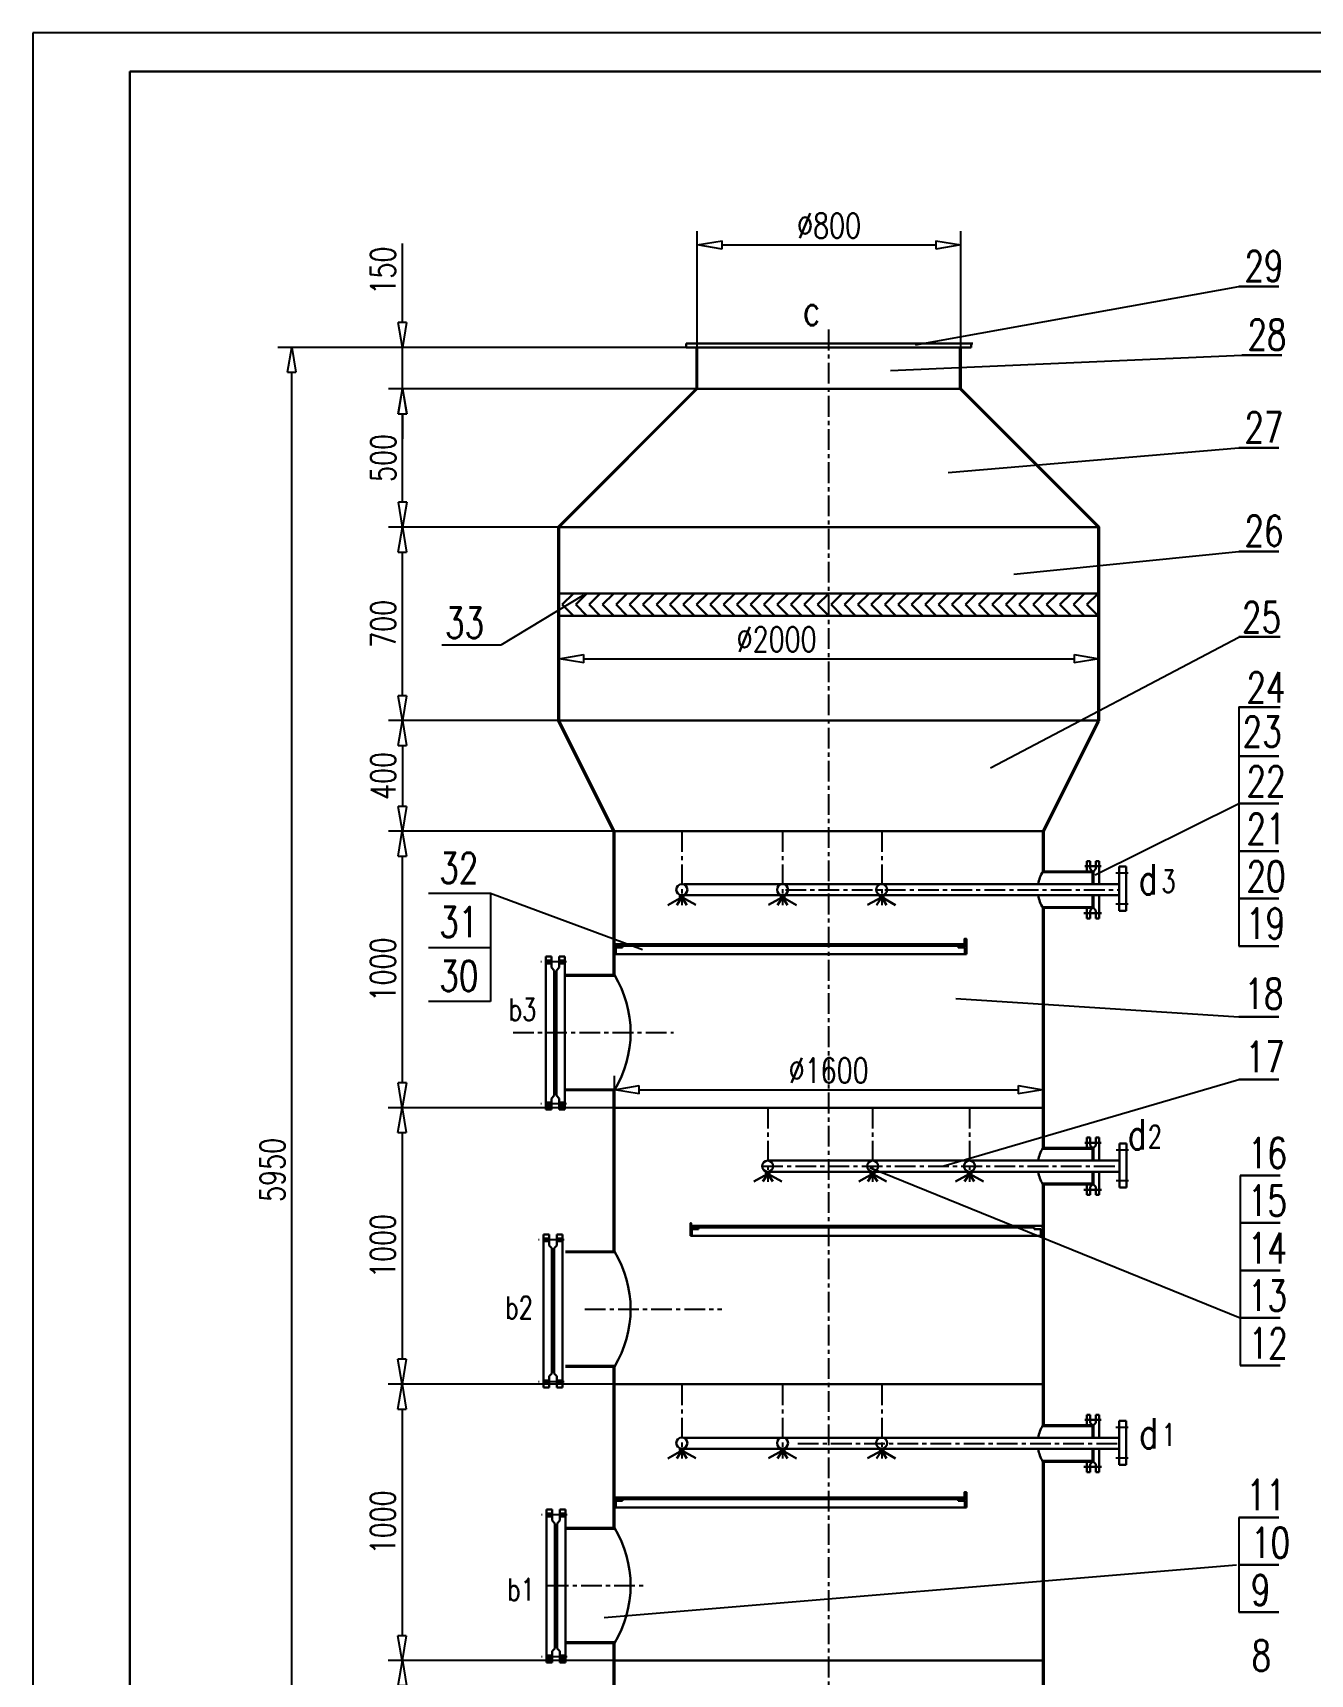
# Model space of a CAD drawing. Header units: inches. Extents: x -49906 to 274435, y 31852 to 49661.
# Drawn here: x 14869 to 19489, y 42164 to 48101 of the extents above; entities that cross this region are included whole.
import ezdxf

# ---------------------------------------------------------------- set-up
doc = ezdxf.new("R2010")
doc.units = ezdxf.units.IN
doc.header["$LTSCALE"] = 60
doc.header["$MEASUREMENT"] = 0
doc.linetypes.add('CENTER', pattern=[2, 1.25, -0.25, 0.25, -0.25])
for name, color, linetype in [('cen', 1, 'CENTER'), ('文字', 3, 'Continuous'), ('细实线', 7, 'Continuous')]:
    doc.layers.add(name, color=color, linetype=linetype)
doc.layers.add('粗实线', color=7, linetype='Continuous', lineweight=30)
doc.styles.get("Standard").update_dxf_attribs({"font": 'txt.shx', "width": 0.75, "bigfont": 'hztxt.shx'})
doc.styles.add('中文', font='txt.shx', dxfattribs={"width": 0.75, "bigfont": 'gbcbig.shx'})
doc.dimstyles.new('ST1-1', dxfattribs={"dimtxt": 90, "dimasz": 90, "dimexe": 50, "dimexo": 0, "dimgap": 25, "dimtad": 1, "dimtxsty": 'Standard', "dimblk": 'CLOSEDBLANK', "dimcen": 3, "dimadec": 0, "dimazin": 0, "dimtfac": 1, "dimtmove": 0, "dimatfit": 3, "dimfxl": 1, "dimarcsym": 1})

# ---------------------------------------------------------------- blocks, each defined once
blk = doc.blocks.new('_CLOSEDBLANK')
at = {"color": 0, "linetype": 'ByBlock'}
for p, q in [((-1, 0.167), (0, 0)), ((-1, 0.167), (-1, -0.167)), ((0, 0), (-1, -0.167))]:
    blk.add_line(p, q, dxfattribs=at)
blk = doc.blocks.new('*D249')
at = {"layer": 'Defpoints', "color": 0}
for p in [(16205.8, 46963.3), (17272.4, 46963.3), (17272.4, 46813.3)]:
    blk.add_point(p, dxfattribs=at)
at = {"layer": '细实线', "color": 0, "lineweight": -2}
for p, q in [((16205.8, 47053.3), (16205.8, 47339.6)), ((17272.4, 46963.3), (16155.8, 46963.3)), ((16205.8, 46813.3), (16205.8, 46963.3)), ((17272.4, 46813.3), (16155.8, 46813.3)), ((16205.8, 46723.3), (16205.8, 46633.3))]:
    blk.add_line(p, q, dxfattribs=at)
at = {"layer": '细实线', "color": 0, "lineweight": -2, "xscale": 90, "yscale": 90, "zscale": 90}
for p, rotation in [((16205.8, 46963.3), 270), ((16205.8, 46813.3), 90)]:
    blk.add_blockref('_CLOSEDBLANK', p, dxfattribs=dict(at, rotation=rotation))
at = {"layer": '细实线', "color": 0, "insert": (16135.8, 47241.4), "char_height": 90, "attachment_point": 5, "rotation": 90, "style": '中文'}
blk.add_mtext('150', dxfattribs=at)
blk = doc.blocks.new('*D250')
at = {"layer": 'Defpoints', "color": 0}
for p in [(16206, 46313.3), (16772.4, 46313.3), (16772.4, 45613.3)]:
    blk.add_point(p, dxfattribs=at)
at = {"layer": '细实线', "color": 0, "lineweight": -2}
for p, q in [((16772.4, 46313.3), (16156, 46313.3)), ((16206, 45703.3), (16206, 46223.3)), ((16772.4, 45613.3), (16156, 45613.3))]:
    blk.add_line(p, q, dxfattribs=at)
at = {"layer": '细实线', "color": 0, "lineweight": -2, "xscale": 90, "yscale": 90, "zscale": 90}
for p, rotation in [((16206, 46313.3), 90), ((16206, 45613.3), 270)]:
    blk.add_blockref('_CLOSEDBLANK', p, dxfattribs=dict(at, rotation=rotation))
at = {"layer": '细实线', "color": 0, "insert": (16136, 45963.3), "char_height": 90, "attachment_point": 5, "rotation": 90, "style": '中文'}
blk.add_mtext('700', dxfattribs=at)
blk = doc.blocks.new('*D251')
at = {"layer": 'Defpoints', "color": 0}
for p in [(16972.4, 45213.3), (16205.3, 44213.3), (16972.4, 44213.3)]:
    blk.add_point(p, dxfattribs=at)
at = {"layer": '细实线', "color": 0, "lineweight": -2}
for p, q in [((16972.4, 45213.3), (16155.3, 45213.3)), ((16205.3, 45123.3), (16205.3, 44303.3)), ((16972.4, 44213.3), (16155.3, 44213.3))]:
    blk.add_line(p, q, dxfattribs=at)
at = {"layer": '细实线', "color": 0, "lineweight": -2, "xscale": 90, "yscale": 90, "zscale": 90}
for p, rotation in [((16205.3, 45213.3), 90), ((16205.3, 44213.3), 270)]:
    blk.add_blockref('_CLOSEDBLANK', p, dxfattribs=dict(at, rotation=rotation))
at = {"layer": '细实线', "color": 0, "insert": (16135.3, 44713.3), "char_height": 90, "attachment_point": 5, "rotation": 90, "style": '中文'}
blk.add_mtext('1000', dxfattribs=at)
blk = doc.blocks.new('*D243')
at = {"layer": 'Defpoints', "color": 0}
for p in [(16772.4, 45613.3), (16206, 45213.3), (16772.4, 45213.3)]:
    blk.add_point(p, dxfattribs=at)
at = {"layer": '细实线', "color": 0, "lineweight": -2}
for p, q in [((16772.4, 45613.3), (16156, 45613.3)), ((16206, 45523.3), (16206, 45303.3)), ((16772.4, 45213.3), (16156, 45213.3))]:
    blk.add_line(p, q, dxfattribs=at)
at = {"layer": '细实线', "color": 0, "lineweight": -2, "xscale": 90, "yscale": 90, "zscale": 90}
for p, rotation in [((16206, 45613.3), 90), ((16206, 45213.3), 270)]:
    blk.add_blockref('_CLOSEDBLANK', p, dxfattribs=dict(at, rotation=rotation))
at = {"layer": '细实线', "color": 0, "insert": (16136, 45413.3), "char_height": 90, "attachment_point": 5, "rotation": 90, "style": '中文'}
blk.add_mtext('400', dxfattribs=at)
blk = doc.blocks.new('*D244')
at = {"layer": 'Defpoints', "color": 0}
for p in [(16206.5, 46813.3), (17272.4, 46813.3), (16772.4, 46313.3)]:
    blk.add_point(p, dxfattribs=at)
at = {"layer": '细实线', "color": 0, "lineweight": -2}
for p, q in [((17272.4, 46813.3), (16156.5, 46813.3)), ((16206.5, 46403.3), (16206.5, 46723.3)), ((16772.4, 46313.3), (16156.5, 46313.3))]:
    blk.add_line(p, q, dxfattribs=at)
at = {"layer": '细实线', "color": 0, "lineweight": -2, "xscale": 90, "yscale": 90, "zscale": 90}
for p, rotation in [((16206.5, 46813.3), 90), ((16206.5, 46313.3), 270)]:
    blk.add_blockref('_CLOSEDBLANK', p, dxfattribs=dict(at, rotation=rotation))
at = {"layer": '细实线', "color": 0, "insert": (16136.5, 46563.3), "char_height": 90, "attachment_point": 5, "rotation": 90, "style": '中文'}
blk.add_mtext('500', dxfattribs=at)
blk = doc.blocks.new('*D252')
at = {"layer": 'Defpoints', "color": 0}
for p in [(16972.4, 44213.3), (16204.8, 43213.3), (16972.4, 43213.3)]:
    blk.add_point(p, dxfattribs=at)
at = {"layer": '细实线', "color": 0, "lineweight": -2}
for p, q in [((16972.4, 44213.3), (16154.8, 44213.3)), ((16204.8, 44123.3), (16204.8, 43303.3)), ((16972.4, 43213.3), (16154.8, 43213.3))]:
    blk.add_line(p, q, dxfattribs=at)
at = {"layer": '细实线', "color": 0, "lineweight": -2, "xscale": 90, "yscale": 90, "zscale": 90}
for p, rotation in [((16204.8, 44213.3), 90), ((16204.8, 43213.3), 270)]:
    blk.add_blockref('_CLOSEDBLANK', p, dxfattribs=dict(at, rotation=rotation))
at = {"layer": '细实线', "color": 0, "insert": (16134.8, 43713.3), "char_height": 90, "attachment_point": 5, "rotation": 90, "style": '中文'}
blk.add_mtext('1000', dxfattribs=at)
blk = doc.blocks.new('*D245')
at = {"layer": 'Defpoints', "color": 0}
for p in [(16972.4, 43213.3), (16204.8, 42213.3), (16204.8, 42213.3)]:
    blk.add_point(p, dxfattribs=at)
at = {"layer": '细实线', "color": 0, "lineweight": -2}
for p, q in [((16972.4, 43213.3), (16154.8, 43213.3)), ((16204.8, 43123.3), (16204.8, 42303.3)), ((16204.8, 42213.3), (16154.8, 42213.3))]:
    blk.add_line(p, q, dxfattribs=at)
at = {"layer": '细实线', "color": 0, "lineweight": -2, "xscale": 90, "yscale": 90, "zscale": 90}
for p, rotation in [((16204.8, 43213.3), 90), ((16204.8, 42213.3), 270)]:
    blk.add_blockref('_CLOSEDBLANK', p, dxfattribs=dict(at, rotation=rotation))
at = {"layer": '细实线', "color": 0, "insert": (16134.8, 42713.3), "char_height": 90, "attachment_point": 5, "rotation": 90, "style": '中文'}
blk.add_mtext('1000', dxfattribs=at)
blk = doc.blocks.new('*D246')
at = {"layer": 'Defpoints', "color": 0}
for p in [(16972.4, 42213.3), (16198.2, 41013.3), (16205.7, 41013.3)]:
    blk.add_point(p, dxfattribs=at)
at = {"layer": '细实线', "color": 0, "lineweight": -2}
for p, q in [((16972.4, 42213.3), (16155.7, 42213.3)), ((16205.7, 42123.3), (16205.7, 41103.3)), ((16198.2, 41013.3), (16255.7, 41013.3))]:
    blk.add_line(p, q, dxfattribs=at)
at = {"layer": '细实线', "color": 0, "lineweight": -2, "xscale": 90, "yscale": 90, "zscale": 90}
for p, rotation in [((16205.7, 42213.3), 90), ((16205.7, 41013.3), 270)]:
    blk.add_blockref('_CLOSEDBLANK', p, dxfattribs=dict(at, rotation=rotation))
at = {"layer": '细实线', "color": 0, "insert": (16135.7, 41613.3), "char_height": 90, "attachment_point": 5, "rotation": 90, "style": '中文'}
blk.add_mtext('1200', dxfattribs=at)
blk = doc.blocks.new('*D247')
at = {"layer": 'Defpoints', "color": 0}
for p in [(15805.8, 46963.3), (17147.4, 46963.3), (17147.4, 41013.3)]:
    blk.add_point(p, dxfattribs=at)
at = {"layer": '细实线', "color": 0, "lineweight": -2}
for p, q in [((17147.4, 46963.3), (15755.8, 46963.3)), ((15805.8, 41103.3), (15805.8, 46873.3)), ((17147.4, 41013.3), (15755.8, 41013.3))]:
    blk.add_line(p, q, dxfattribs=at)
at = {"layer": '细实线', "color": 0, "lineweight": -2, "xscale": 90, "yscale": 90, "zscale": 90}
for p, rotation in [((15805.8, 46963.3), 90), ((15805.8, 41013.3), 270)]:
    blk.add_blockref('_CLOSEDBLANK', p, dxfattribs=dict(at, rotation=rotation))
at = {"layer": '细实线', "color": 0, "insert": (15735.8, 43988.3), "char_height": 90, "attachment_point": 5, "rotation": 90, "style": '中文'}
blk.add_mtext('5950', dxfattribs=at)
blk = doc.blocks.new('*D253')
at = {"layer": 'Defpoints', "color": 0}
for p in [(18225.4, 47334), (17272.4, 46813.3), (18225.4, 46814.6)]:
    blk.add_point(p, dxfattribs=at)
at = {"layer": '细实线', "color": 0, "lineweight": -2}
for p, q in [((17272.4, 46813.3), (17272.4, 47384)), ((18225.4, 46814.6), (18225.4, 47384)), ((17362.4, 47334), (18135.4, 47334))]:
    blk.add_line(p, q, dxfattribs=at)
at = {"layer": '细实线', "color": 0, "lineweight": -2, "xscale": 90, "yscale": 90, "zscale": 90, "rotation": 180}
blk.add_blockref('_CLOSEDBLANK', (17272.4, 47334), dxfattribs=at)
at = {"layer": '细实线', "color": 0, "lineweight": -2, "xscale": 90, "yscale": 90, "zscale": 90}
blk.add_blockref('_CLOSEDBLANK', (18225.4, 47334), dxfattribs=at)
at = {"layer": '细实线', "color": 0, "insert": (17748.9, 47404), "char_height": 90, "attachment_point": 5, "style": '中文'}
blk.add_mtext('%%C800', dxfattribs=at)
blk = doc.blocks.new('*D254')
at = {"layer": 'Defpoints', "color": 0}
for p in [(16772.4, 46313.3), (18725.4, 46314.6), (18725.4, 45837.5)]:
    blk.add_point(p, dxfattribs=at)
at = {"layer": '细实线', "color": 0, "lineweight": -2}
for p, q in [((16772.4, 46313.3), (16772.4, 45787.5)), ((18725.4, 46314.6), (18725.4, 45787.5)), ((16862.4, 45837.5), (18635.4, 45837.5))]:
    blk.add_line(p, q, dxfattribs=at)
at = {"layer": '细实线', "color": 0, "lineweight": -2, "xscale": 90, "yscale": 90, "zscale": 90, "rotation": 180}
blk.add_blockref('_CLOSEDBLANK', (16772.4, 45837.5), dxfattribs=at)
at = {"layer": '细实线', "color": 0, "lineweight": -2, "xscale": 90, "yscale": 90, "zscale": 90}
blk.add_blockref('_CLOSEDBLANK', (18725.4, 45837.5), dxfattribs=at)
at = {"layer": '细实线', "color": 0, "insert": (17559.1, 45907.5), "char_height": 90, "attachment_point": 5, "style": '中文'}
blk.add_mtext('%%C2000', dxfattribs=at)
blk = doc.blocks.new('*D248')
at = {"layer": 'Defpoints', "color": 0}
for p in [(18522.4, 44532.8), (16972.4, 44278.2), (18522.4, 44278.2)]:
    blk.add_point(p, dxfattribs=at)
at = {"layer": '细实线', "color": 0, "lineweight": -2}
for p, q in [((18522.4, 44532.8), (18522.4, 44228.2)), ((16972.4, 44278.2), (16972.4, 44328.2)), ((17062.4, 44278.2), (18432.4, 44278.2))]:
    blk.add_line(p, q, dxfattribs=at)
at = {"layer": '细实线', "color": 0, "lineweight": -2, "xscale": 90, "yscale": 90, "zscale": 90, "rotation": 180}
blk.add_blockref('_CLOSEDBLANK', (16972.4, 44278.2), dxfattribs=at)
at = {"layer": '细实线', "color": 0, "lineweight": -2, "xscale": 90, "yscale": 90, "zscale": 90}
blk.add_blockref('_CLOSEDBLANK', (18522.4, 44278.2), dxfattribs=at)
at = {"layer": '细实线', "color": 0, "insert": (17747.4, 44348.2), "char_height": 90, "attachment_point": 5, "style": '中文'}
blk.add_mtext('%%C1600', dxfattribs=at)

msp = doc.modelspace()

# ---------------------------------------------------------------- linework, layer by layer
at = {"layer": 'cen'}
for p, q in [((17747.382, 47027.711), (17747.382, 40933.524)), ((17216.315, 45213.319), (17216.315, 44945.741)), ((17580.667, 45213.319), (17580.667, 44945.741)), ((17939.096, 45213.319), (17939.096, 44945.741)), ((18830.761, 45061.119), (18786.004, 45061.119)), ((17590.83, 45001.807), (18797.345, 45001.807)), ((18830.761, 44949.842), (18786.004, 44949.842)), ((16798.751, 44740.485), (16705.819, 44740.485)), ((16606.047, 44485.052), (17185.723, 44485.052)), ((16798.751, 44226.918), (16705.819, 44226.918)), ((17526.965, 44213.319), (17526.965, 43945.741)), ((17906.387, 44213.319), (17906.387, 43945.741)), ((18256.678, 44213.319), (18256.678, 43945.741)), ((18831.61, 44059.886), (18786.853, 44059.886)), ((17506.965, 44001.807), (18797.345, 44001.807)), ((18831.61, 43948.609), (18786.853, 43948.609)), ((16790.419, 43735.056), (16697.488, 43735.056)), ((16865.555, 43485.052), (17361.128, 43485.052)), ((16790.419, 43221.49), (16697.488, 43221.49)), ((17216.315, 43211.829), (17216.315, 42944.251)), ((17580.667, 43211.829), (17580.667, 42944.251)), ((17939.096, 43211.829), (17939.096, 42944.251)), ((18830.85, 43056.816), (18786.093, 43056.816)), ((17635.785, 42998.807), (18797.345, 42998.807)), ((18830.85, 42945.539), (18786.093, 42945.539)), ((16801.461, 42740.248), (16708.529, 42740.248)), ((16731.759, 42485.052), (17088.246, 42485.052)), ((16801.461, 42226.681), (16708.529, 42226.681))]:
    msp.add_line(p, q, dxfattribs=at)
at = {"layer": '文字'}
msp.add_lwpolyline([(14869.163, 48101.287), (14869.163, 36299.324), (23204.914, 36299.324), (23204.914, 48101.287)], close=True, dxfattribs=at)
at = {"layer": '粗实线'}
for p, q in [((19230.377, 47183.22), (19375.377, 47183.22)), ((18268.728, 46977.319), (17232.382, 46977.319)), ((17232.382, 46977.319), (17232.382, 46963.319)), ((18222.382, 46963.319), (17232.382, 46963.319)), ((17269.382, 46814.562), (17269.382, 46963.319)), ((17272.382, 46813.319), (17272.382, 46963.319)), ((18222.382, 46813.319), (18222.382, 46963.319)), ((18262.382, 46963.319), (18222.382, 46963.319)), ((18225.382, 46814.562), (18225.382, 46963.319)), ((18262.382, 46977.319), (18262.382, 46963.319)), ((19241.227, 46935.376), (19386.227, 46935.376)), ((17269.382, 46814.562), (16769.382, 46314.562)), ((17272.382, 46813.319), (16772.382, 46313.319)), ((17272.382, 46813.319), (18222.382, 46813.319)), ((18222.382, 46813.319), (18722.382, 46313.319)), ((18225.382, 46814.562), (18725.382, 46314.562)), ((19230.377, 46599.68), (19375.377, 46599.68)), ((16769.382, 46314.562), (16769.382, 45612.611)), ((16772.382, 46313.319), (18725.382, 46313.319)), ((16772.382, 46313.319), (16772.382, 45613.319)), ((18722.382, 46313.319), (18722.382, 45613.319)), ((18725.382, 46314.562), (18725.382, 45612.611)), ((19230.377, 46225.592), (19375.377, 46225.592)), ((16769.382, 46073.511), (18722.382, 46073.511)), ((16784.029, 46033.189), (16824.351, 46073.511)), ((16784.029, 46033.189), (16824.351, 46073.511)), ((16832.623, 46033.189), (16872.945, 46073.511)), ((16832.623, 46033.189), (16872.945, 46073.511)), ((16881.217, 46033.189), (16921.538, 46073.511)), ((16929.81, 46033.189), (16970.132, 46073.511)), ((16978.404, 46033.189), (17018.726, 46073.511)), ((16978.404, 46033.189), (17018.726, 46073.511)), ((17026.997, 46033.189), (17067.319, 46073.511)), ((17075.591, 46033.189), (17115.913, 46073.511)), ((17124.184, 46033.189), (17164.506, 46073.511)), ((17172.778, 46033.189), (17213.1, 46073.511)), ((17221.372, 46033.189), (17261.693, 46073.511)), ((17269.965, 46033.189), (17310.287, 46073.511)), ((17318.559, 46033.189), (17358.88, 46073.511)), ((17367.152, 46033.189), (17407.474, 46073.511)), ((17415.746, 46033.189), (17456.068, 46073.511)), ((17464.339, 46033.189), (17504.661, 46073.511)), ((17512.933, 46033.189), (17553.255, 46073.511)), ((17561.526, 46033.189), (17601.848, 46073.511)), ((17610.12, 46033.189), (17650.442, 46073.511)), ((17658.714, 46033.189), (17699.035, 46073.511)), ((17707.307, 46033.189), (17747.629, 46073.511)), ((17755.901, 46033.189), (17796.223, 46073.511)), ((17804.494, 46033.189), (17844.816, 46073.511)), ((17853.088, 46033.189), (17893.41, 46073.511)), ((17901.681, 46033.189), (17942.003, 46073.511)), ((17950.275, 46033.189), (17990.597, 46073.511)), ((17998.869, 46033.189), (18039.19, 46073.511)), ((18047.462, 46033.189), (18087.784, 46073.511)), ((18096.056, 46033.189), (18136.377, 46073.511)), ((18144.649, 46033.189), (18184.971, 46073.511)), ((18193.243, 46033.189), (18233.565, 46073.511)), ((18241.836, 46033.189), (18282.158, 46073.511)), ((18290.43, 46033.189), (18330.752, 46073.511)), ((18339.023, 46033.189), (18379.345, 46073.511)), ((18387.617, 46033.189), (18427.939, 46073.511)), ((18436.211, 46033.189), (18476.532, 46073.511)), ((18486.821, 46033.189), (18527.143, 46073.511)), ((18535.415, 46033.189), (18575.737, 46073.511)), ((18584.009, 46033.189), (18624.33, 46073.511)), ((18632.602, 46033.189), (18672.924, 46073.511)), ((18681.196, 46033.189), (18721.517, 46073.511)), ((16784.029, 46033.189), (16824.351, 45992.868)), ((16784.029, 46033.189), (16824.351, 45992.868)), ((16832.623, 46033.189), (16872.945, 45992.868)), ((16832.623, 46033.189), (16872.945, 45992.868)), ((16881.217, 46033.189), (16921.538, 45992.868)), ((16929.81, 46033.189), (16970.132, 45992.868)), ((16978.404, 46033.189), (17018.726, 45992.868)), ((16978.404, 46033.189), (17018.726, 45992.868)), ((17026.997, 46033.189), (17067.319, 45992.868)), ((17075.591, 46033.189), (17115.913, 45992.868)), ((17124.184, 46033.189), (17164.506, 45992.868)), ((17172.778, 46033.189), (17213.1, 45992.868)), ((17221.372, 46033.189), (17261.693, 45992.868)), ((17269.965, 46033.189), (17310.287, 45992.868)), ((17318.559, 46033.189), (17358.88, 45992.868)), ((17367.152, 46033.189), (17407.474, 45992.868)), ((17415.746, 46033.189), (17456.068, 45992.868)), ((17464.339, 46033.189), (17504.661, 45992.868)), ((17512.933, 46033.189), (17553.255, 45992.868)), ((17561.526, 46033.189), (17601.848, 45992.868)), ((17610.12, 46033.189), (17650.442, 45992.868)), ((17658.714, 46033.189), (17699.035, 45992.868)), ((17707.307, 46033.189), (17747.629, 45992.868)), ((17755.901, 46033.189), (17796.223, 45992.868)), ((17804.494, 46033.189), (17844.816, 45992.868)), ((17853.088, 46033.189), (17893.41, 45992.868)), ((17901.681, 46033.189), (17942.003, 45992.868)), ((17950.275, 46033.189), (17990.597, 45992.868)), ((17998.869, 46033.189), (18039.19, 45992.868)), ((18047.462, 46033.189), (18087.784, 45992.868)), ((18096.056, 46033.189), (18136.377, 45992.868)), ((18144.649, 46033.189), (18184.971, 45992.868)), ((18193.243, 46033.189), (18233.565, 45992.868)), ((18241.836, 46033.189), (18282.158, 45992.868)), ((18290.43, 46033.189), (18330.752, 45992.868)), ((18339.023, 46033.189), (18379.345, 45992.868)), ((18387.617, 46033.189), (18427.939, 45992.868)), ((18436.211, 46033.189), (18476.532, 45992.868)), ((18486.821, 46033.189), (18527.143, 45992.868)), ((18535.415, 46033.189), (18575.737, 45992.868)), ((18584.009, 46033.189), (18624.33, 45992.868)), ((18632.602, 46033.189), (18672.924, 45992.868)), ((18681.196, 46033.189), (18721.517, 45992.868)), ((16772.382, 45992.868), (18722.382, 45992.868)), ((19230.377, 45916.361), (19380.912, 45916.361)), ((19230.377, 45662.473), (19380.912, 45662.473)), ((16769.698, 45611.977), (16769.382, 45612.611)), ((16769.698, 45611.977), (16969.382, 45212.611)), ((16772.382, 45613.319), (18722.382, 45613.319)), ((16772.382, 45613.319), (16972.382, 45213.319)), ((18722.382, 45613.319), (18522.382, 45213.319)), ((18725.065, 45611.977), (18525.382, 45212.611)), ((19230.377, 45485.22), (19375.377, 45485.22)), ((19230.377, 45313.301), (19375.377, 45313.301)), ((16969.382, 45212.611), (16969.382, 44689.85)), ((16972.382, 45213.319), (18222.382, 45213.319)), ((16972.382, 45213.319), (16972.382, 45213.319)), ((16972.382, 45213.319), (16972.382, 45213.319)), ((16972.382, 45213.319), (16972.382, 44694.722)), ((18162.042, 45213.319), (18522.382, 45213.319)), ((18522.382, 45213.319), (18522.382, 45067.784)), ((18525.382, 45212.611), (18525.382, 45067.784)), ((19230.377, 45141.383), (19375.377, 45141.383)), ((18520.572, 45064.784), (18701.42, 45064.784)), ((18522.382, 45067.784), (18701.42, 45067.784)), ((18673.695, 45086.779), (18733.14, 45086.779)), ((18681.43, 45105.457), (18681.43, 45067.784)), ((18693.044, 45105.457), (18681.43, 45105.457)), ((18693.044, 45076.85), (18693.044, 45105.457)), ((18701.42, 45067.784), (18693.044, 45076.85)), ((18701.42, 45021.807), (18701.42, 45067.784)), ((18705.392, 45067.784), (18713.767, 45076.85)), ((18705.392, 45021.807), (18705.392, 45067.784)), ((18713.767, 45105.457), (18725.382, 45105.457)), ((18713.767, 45076.85), (18713.767, 45105.457)), ((18725.382, 45105.457), (18725.382, 45021.807)), ((18798.436, 45085.481), (18798.436, 45030.481)), ((18823.301, 45085.481), (18798.436, 45085.481)), ((18823.301, 45030.481), (18823.301, 45085.481)), ((18823.301, 45030.481), (18823.301, 45085.481)), ((17223.042, 45021.807), (18505.136, 45021.807)), ((18341.616, 45021.807), (18797.345, 45021.807)), ((18798.436, 45030.481), (18798.436, 44925.481)), ((18823.301, 45030.481), (18823.301, 45059.997)), ((18823.301, 45030.481), (18823.301, 45059.997)), ((18823.301, 44925.481), (18823.301, 45030.481)), ((17216.315, 44974.373), (17166.136, 44945.801)), ((17216.315, 44974.373), (17198.812, 44945.801)), ((17216.315, 44974.373), (17234.41, 44946.172)), ((17216.315, 44974.373), (17267.079, 44946.854)), ((17223.042, 44981.807), (18505.136, 44981.807)), ((17580.667, 44974.373), (17529.903, 44946.854)), ((17580.667, 44974.373), (17562.572, 44946.172)), ((17580.667, 44974.373), (17598.17, 44945.801)), ((17580.667, 44974.373), (17630.846, 44945.801)), ((17939.096, 44974.373), (17888.332, 44946.854)), ((17939.096, 44974.373), (17921.001, 44946.172)), ((17939.096, 44974.373), (17956.599, 44945.801)), ((17939.096, 44974.373), (17989.275, 44945.801)), ((18341.616, 44981.807), (18797.345, 44981.807)), ((18701.42, 44981.807), (18701.42, 44935.83)), ((18705.392, 44981.807), (18705.392, 44935.83)), ((18725.382, 44898.156), (18725.382, 44981.807)), ((19230.377, 44969.465), (19375.377, 44969.465)), ((18520.572, 44938.83), (18701.42, 44938.83)), ((18522.382, 44935.83), (18522.382, 44067.784)), ((18522.382, 44935.83), (18701.42, 44935.83)), ((18525.382, 44935.83), (18525.382, 44067.784)), ((18670.244, 44916.834), (18733.966, 44916.834)), ((18681.43, 44898.156), (18681.43, 44935.83)), ((18693.044, 44898.156), (18681.43, 44898.156)), ((18701.42, 44935.83), (18693.044, 44926.764)), ((18693.044, 44926.764), (18693.044, 44898.156)), ((18705.392, 44935.83), (18713.767, 44926.764)), ((18713.767, 44926.764), (18713.767, 44898.156)), ((18713.767, 44898.156), (18725.382, 44898.156)), ((18823.301, 44925.481), (18798.436, 44925.481)), ((16972.382, 44804.354), (18238.647, 44804.354)), ((16972.382, 44804.354), (16972.382, 44769.039)), ((16972.382, 44798.468), (18245.448, 44798.468)), ((16972.382, 44769.039), (16978.267, 44769.039)), ((16978.267, 44792.583), (16978.267, 44769.039)), ((16978.267, 44792.583), (17001.811, 44792.583)), ((16978.267, 44769.039), (18239.562, 44769.039)), ((17001.811, 44798.468), (17001.811, 44792.583)), ((18216.019, 44798.468), (18216.019, 44792.583)), ((18239.562, 44792.583), (18216.019, 44792.583)), ((18239.562, 44792.583), (18239.562, 44769.039)), ((18245.448, 44769.039), (18239.562, 44769.039)), ((18245.448, 44804.354), (18245.448, 44769.039)), ((19230.377, 44797.546), (19375.377, 44797.546)), ((16724.531, 44760.129), (16724.531, 44503.952)), ((16744.672, 44760.129), (16724.531, 44760.129)), ((16744.672, 44745.547), (16724.531, 44745.547)), ((16744.672, 44735.422), (16724.531, 44735.422)), ((16744.672, 44720.235), (16744.672, 44760.129)), ((16744.672, 44720.235), (16754.797, 44710.11)), ((16754.797, 44503.952), (16754.797, 44710.11)), ((16772.911, 44720.235), (16762.786, 44710.11)), ((16762.786, 44503.952), (16762.786, 44710.11)), ((16772.911, 44720.235), (16772.911, 44760.129)), ((16772.911, 44760.129), (16793.051, 44760.129)), ((16772.911, 44745.547), (16793.051, 44745.547)), ((16772.911, 44735.422), (16793.051, 44735.422)), ((16793.051, 44760.129), (16793.051, 44260.952)), ((16762.786, 44257.293), (16762.786, 44686.202)), ((16795.748, 44693.54), (16972.382, 44693.54)), ((16795.748, 44690.54), (16974.198, 44690.54)), ((16724.531, 44581.741), (16724.531, 44207.274)), ((16754.797, 44257.293), (16754.797, 44573.135)), ((19230.377, 44541.408), (19375.377, 44541.408)), ((19230.377, 44315.644), (19375.377, 44315.644)), ((16724.531, 44260.952), (16724.531, 44207.274)), ((16744.672, 44231.981), (16724.531, 44231.981)), ((16744.672, 44247.168), (16754.797, 44257.293)), ((16744.672, 44207.274), (16744.672, 44247.168)), ((16772.911, 44247.168), (16762.786, 44257.293)), ((16772.911, 44207.274), (16772.911, 44247.168)), ((16772.911, 44231.981), (16793.051, 44231.981)), ((16793.051, 44260.952), (16793.051, 44207.274)), ((16793.051, 44260.952), (16793.051, 44207.274)), ((16795.748, 44279.564), (16974.198, 44279.564)), ((16795.748, 44276.564), (16972.382, 44276.564)), ((16969.382, 44279.564), (16969.382, 43694.212)), ((16972.382, 44279.564), (16972.382, 43694.346)), ((16744.672, 44221.856), (16724.531, 44221.856)), ((16744.672, 44207.274), (16724.531, 44207.274)), ((16772.911, 44221.856), (16793.051, 44221.856)), ((16772.911, 44207.274), (16793.051, 44207.274)), ((16972.382, 44213.319), (18522.382, 44213.319)), ((18520.572, 44064.784), (18701.42, 44064.784)), ((18522.382, 44067.784), (18701.42, 44067.784)), ((18673.695, 44086.779), (18733.14, 44086.779)), ((18681.43, 44105.457), (18681.43, 44067.784)), ((18693.044, 44105.457), (18681.43, 44105.457)), ((18693.044, 44076.85), (18693.044, 44105.457)), ((18701.42, 44067.784), (18693.044, 44076.85)), ((18701.42, 44021.807), (18701.42, 44067.784)), ((18705.392, 44067.784), (18713.767, 44076.85)), ((18705.392, 44021.807), (18705.392, 44067.784)), ((18713.767, 44105.457), (18725.382, 44105.457)), ((18713.767, 44076.85), (18713.767, 44105.457)), ((18725.382, 44105.457), (18725.382, 44021.807)), ((18799.286, 44084.247), (18799.286, 44029.247)), ((18824.151, 44084.247), (18799.286, 44084.247)), ((18824.151, 44029.247), (18824.151, 44084.247)), ((18824.151, 44029.247), (18824.151, 44084.247)), ((18824.151, 44029.247), (18824.151, 44058.764)), ((18824.151, 44029.247), (18824.151, 44058.764)), ((17526.965, 44021.807), (18505.136, 44021.807)), ((18341.616, 44021.807), (18797.345, 44021.807)), ((18799.286, 44029.247), (18799.286, 43924.247)), ((18824.151, 43924.247), (18824.151, 44029.247)), ((17526.965, 43974.373), (17476.786, 43945.801)), ((17526.965, 43974.373), (17509.462, 43945.801)), ((17526.965, 43974.373), (17545.059, 43946.172)), ((17526.965, 43974.373), (17577.729, 43946.854)), ((17533.524, 43981.807), (18505.136, 43981.807)), ((17906.387, 43974.373), (17856.208, 43945.801)), ((17906.387, 43974.373), (17888.884, 43945.801)), ((17906.387, 43974.373), (17924.482, 43946.172)), ((17906.387, 43974.373), (17957.151, 43946.854)), ((18256.678, 43974.373), (18205.914, 43946.854)), ((18256.678, 43974.373), (18238.583, 43946.172)), ((18256.678, 43974.373), (18274.181, 43945.801)), ((18256.678, 43974.373), (18306.857, 43945.801)), ((18341.616, 43981.807), (18797.345, 43981.807)), ((18520.572, 43938.83), (18701.42, 43938.83)), ((18522.382, 43935.83), (18522.382, 43064.784)), ((18522.382, 43935.83), (18701.42, 43935.83)), ((18525.382, 43935.83), (18525.382, 43064.784)), ((18681.43, 43898.156), (18681.43, 43935.83)), ((18701.42, 43935.83), (18693.044, 43926.764)), ((18701.42, 43981.807), (18701.42, 43935.83)), ((18705.392, 43981.807), (18705.392, 43935.83)), ((18705.392, 43935.83), (18713.767, 43926.764)), ((18725.382, 43898.156), (18725.382, 43981.807)), ((19235.226, 43968.466), (19380.226, 43968.466)), ((18670.244, 43916.834), (18733.966, 43916.834)), ((18693.044, 43898.156), (18681.43, 43898.156)), ((18693.044, 43926.764), (18693.044, 43898.156)), ((18713.767, 43926.764), (18713.767, 43898.156)), ((18713.767, 43898.156), (18725.382, 43898.156)), ((18824.151, 43924.247), (18799.286, 43924.247)), ((17247.14, 43785.476), (18520.359, 43786.2)), ((17247.14, 43785.476), (17247.14, 43750.161)), ((17247.14, 43779.59), (18490.777, 43779.59)), ((17253.026, 43773.704), (17253.026, 43750.161)), ((17253.026, 43773.704), (17276.569, 43773.704)), ((17276.569, 43779.59), (17276.569, 43773.704)), ((18490.777, 43779.59), (18490.777, 43773.704)), ((18514.321, 43773.704), (18490.777, 43773.704)), ((18514.321, 43773.704), (18514.321, 43750.161)), ((18520.207, 43785.476), (18520.207, 43750.161)), ((19235.226, 43796.548), (19380.226, 43796.548)), ((16716.2, 43754.7), (16716.2, 43498.523)), ((16736.34, 43754.7), (16716.2, 43754.7)), ((16736.34, 43740.119), (16716.2, 43740.119)), ((16736.34, 43729.994), (16716.2, 43729.994)), ((16736.34, 43714.806), (16736.34, 43754.7)), ((16736.34, 43714.806), (16746.465, 43704.681)), ((16746.465, 43498.523), (16746.465, 43704.681)), ((16764.579, 43714.806), (16754.454, 43704.681)), ((16754.454, 43498.523), (16754.454, 43704.681)), ((16764.579, 43714.806), (16764.579, 43754.7)), ((16764.579, 43754.7), (16784.72, 43754.7)), ((16764.579, 43740.119), (16784.72, 43740.119)), ((16764.579, 43729.994), (16784.72, 43729.994)), ((16784.72, 43754.7), (16784.72, 43255.523)), ((17247.14, 43750.161), (17253.026, 43750.161)), ((17253.026, 43750.161), (18514.321, 43750.161)), ((18520.207, 43750.161), (18514.321, 43750.161)), ((16754.454, 43251.865), (16754.454, 43680.773)), ((16795.748, 43693.54), (16972.382, 43693.54)), ((16795.748, 43690.54), (16974.198, 43690.54)), ((19235.226, 43624.629), (19380.226, 43624.629)), ((16716.2, 43576.312), (16716.2, 43201.846)), ((16746.465, 43251.865), (16746.465, 43567.707)), ((19235.226, 43452.711), (19380.226, 43452.711)), ((19235.226, 43280.793), (19380.226, 43280.793)), ((16716.2, 43255.523), (16716.2, 43201.846)), ((16736.34, 43226.553), (16716.2, 43226.553)), ((16736.34, 43241.74), (16746.465, 43251.865)), ((16736.34, 43201.846), (16736.34, 43241.74)), ((16764.579, 43241.74), (16754.454, 43251.865)), ((16764.579, 43201.846), (16764.579, 43241.74)), ((16764.579, 43226.553), (16784.72, 43226.553)), ((16784.72, 43255.523), (16784.72, 43201.846)), ((16784.72, 43255.523), (16784.72, 43201.846)), ((16795.748, 43279.564), (16974.198, 43279.564)), ((16795.748, 43276.564), (16972.382, 43276.564)), ((16969.382, 43279.564), (16969.382, 42693.583)), ((16972.382, 43279.564), (16972.382, 42693.081)), ((16736.34, 43216.428), (16716.2, 43216.428)), ((16736.34, 43201.846), (16716.2, 43201.846)), ((16764.579, 43216.428), (16784.72, 43216.428)), ((16764.579, 43201.846), (16784.72, 43201.846)), ((16972.382, 43213.319), (18522.382, 43213.319)), ((18681.43, 43102.457), (18681.43, 43064.784)), ((18693.044, 43102.457), (18681.43, 43102.457)), ((18693.044, 43073.85), (18693.044, 43102.457)), ((18713.767, 43102.457), (18725.382, 43102.457)), ((18713.767, 43073.85), (18713.767, 43102.457)), ((18725.382, 43102.457), (18725.382, 43018.807)), ((18520.572, 43061.784), (18701.42, 43061.784)), ((18522.382, 43064.784), (18701.42, 43064.784)), ((18673.695, 43083.779), (18733.14, 43083.779)), ((18701.42, 43064.784), (18693.044, 43073.85)), ((18701.42, 43018.807), (18701.42, 43064.784)), ((18705.392, 43064.784), (18713.767, 43073.85)), ((18705.392, 43018.807), (18705.392, 43064.784)), ((18798.526, 43081.178), (18798.526, 43026.178)), ((18823.391, 43081.178), (18798.526, 43081.178)), ((18823.391, 43026.178), (18823.391, 43081.178)), ((18823.391, 43026.178), (18823.391, 43081.178)), ((18823.391, 43026.178), (18823.391, 43055.694)), ((18823.391, 43026.178), (18823.391, 43055.694)), ((17222.904, 43018.807), (18505.136, 43018.807)), ((18341.616, 43018.807), (18797.345, 43018.807)), ((18798.526, 43026.178), (18798.526, 42921.178)), ((18823.391, 42921.178), (18823.391, 43026.178)), ((17216.315, 42972.883), (17166.136, 42944.311)), ((17216.315, 42972.883), (17198.812, 42944.311)), ((17215.865, 42978.807), (18505.136, 42978.807)), ((17216.315, 42972.883), (17234.41, 42944.682)), ((17216.315, 42972.883), (17267.079, 42945.364)), ((17580.667, 42972.883), (17529.903, 42945.364)), ((17580.667, 42972.883), (17562.572, 42944.682)), ((17580.667, 42972.883), (17598.17, 42944.311)), ((17580.667, 42972.883), (17630.846, 42944.311)), ((17939.096, 42972.883), (17888.332, 42945.364)), ((17939.096, 42972.883), (17921.001, 42944.682)), ((17939.096, 42972.883), (17956.599, 42944.311)), ((17939.096, 42972.883), (17989.275, 42944.311)), ((18341.616, 42978.807), (18797.345, 42978.807)), ((18520.572, 42935.83), (18701.42, 42935.83)), ((18522.382, 42932.83), (18522.382, 41046.505)), ((18522.382, 42932.83), (18701.42, 42932.83)), ((18525.382, 42932.83), (18525.382, 41046.505)), ((18681.43, 42895.156), (18681.43, 42932.83)), ((18701.42, 42932.83), (18693.044, 42923.764)), ((18701.42, 42978.807), (18701.42, 42932.83)), ((18705.392, 42978.807), (18705.392, 42932.83)), ((18705.392, 42932.83), (18713.767, 42923.764)), ((18725.382, 42895.156), (18725.382, 42978.807)), ((18670.244, 42913.834), (18733.966, 42913.834)), ((18693.044, 42895.156), (18681.43, 42895.156)), ((18693.044, 42923.764), (18693.044, 42895.156)), ((18713.767, 42923.764), (18713.767, 42895.156)), ((18713.767, 42895.156), (18725.382, 42895.156)), ((18823.391, 42921.178), (18798.526, 42921.178)), ((16727.241, 42759.892), (16727.241, 42503.714)), ((16747.382, 42759.892), (16727.241, 42759.892)), ((16747.382, 42719.998), (16747.382, 42759.892)), ((16775.62, 42719.998), (16775.62, 42759.892)), ((16775.62, 42759.892), (16795.761, 42759.892)), ((16795.761, 42759.892), (16795.761, 42260.714)), ((16972.382, 42802.864), (18245.448, 42802.864)), ((16972.382, 42802.864), (16972.382, 42767.549)), ((16972.382, 42796.979), (18245.448, 42796.979)), ((16972.382, 42767.549), (16978.267, 42767.549)), ((16978.267, 42791.093), (16978.267, 42767.549)), ((16978.267, 42791.093), (17001.811, 42791.093)), ((16978.267, 42767.549), (18239.562, 42767.549)), ((17001.811, 42796.979), (17001.811, 42791.093)), ((18216.019, 42796.979), (18216.019, 42791.093)), ((18239.562, 42791.093), (18216.019, 42791.093)), ((18239.562, 42791.093), (18239.562, 42767.549)), ((18245.448, 42767.549), (18239.562, 42767.549)), ((18245.448, 42802.864), (18245.448, 42767.549)), ((16747.382, 42745.31), (16727.241, 42745.31)), ((16747.382, 42735.185), (16727.241, 42735.185)), ((16747.382, 42719.998), (16757.507, 42709.873)), ((16757.507, 42503.714), (16757.507, 42709.873)), ((16775.62, 42719.998), (16765.495, 42709.873)), ((16765.495, 42503.714), (16765.495, 42709.873)), ((16775.62, 42745.31), (16795.761, 42745.31)), ((16775.62, 42735.185), (16795.761, 42735.185)), ((16795.748, 42693.54), (16972.382, 42693.54)), ((16795.748, 42690.54), (16974.198, 42690.54)), ((19230.377, 42731.549), (19375.377, 42731.549)), ((16765.495, 42257.056), (16765.495, 42685.964)), ((16727.241, 42581.503), (16727.241, 42207.037)), ((16757.507, 42257.056), (16757.507, 42572.898)), ((19230.377, 42559.631), (19375.377, 42559.631)), ((19230.377, 42388.298), (19375.377, 42388.298)), ((16795.748, 42279.564), (16974.198, 42279.564)), ((16795.748, 42276.564), (16972.382, 42276.564)), ((16969.382, 42279.564), (16969.382, 41443.145)), ((16972.382, 42279.564), (16972.382, 41046.505)), ((16727.241, 42260.714), (16727.241, 42207.037)), ((16747.382, 42231.744), (16727.241, 42231.744)), ((16747.382, 42221.619), (16727.241, 42221.619)), ((16747.382, 42246.931), (16757.507, 42257.056)), ((16747.382, 42207.037), (16747.382, 42246.931)), ((16775.62, 42246.931), (16765.495, 42257.056)), ((16775.62, 42207.037), (16775.62, 42246.931)), ((16775.62, 42231.744), (16795.761, 42231.744)), ((16775.62, 42221.619), (16795.761, 42221.619)), ((16795.761, 42260.714), (16795.761, 42207.037)), ((16795.761, 42260.714), (16795.761, 42207.037)), ((16972.382, 42213.319), (18522.382, 42213.319)), ((16747.382, 42207.037), (16727.241, 42207.037)), ((16775.62, 42207.037), (16795.761, 42207.037))]:
    msp.add_line(p, q, dxfattribs=at)
for points in [[(15219.994, 47960.954), (23064.581, 47960.954), (23064.581, 36439.656), (15219.994, 36439.656)], [(18245.448, 44804.354), (18238.647, 44804.354), (18238.647, 44823.886), (18245.448, 44823.886)], [(17247.14, 43785.476), (17250.647, 43785.476), (17250.647, 43795.31), (17247.14, 43795.31)], [(18245.448, 42802.864), (18238.647, 42802.864), (18238.647, 42822.396), (18245.448, 42822.396)]]:
    msp.add_lwpolyline(points, close=True, dxfattribs=at)
for points in [[(17222.874, 44982.913), (17222.874, 44974.373), (17209.158, 44974.373), (17209.158, 44983.131)], [(17574.108, 44982.913), (17574.108, 44974.373), (17587.825, 44974.373), (17587.825, 44983.131)], [(17932.537, 44982.913), (17932.537, 44974.373), (17946.254, 44974.373), (17946.254, 44983.131)], [(17533.524, 43982.913), (17533.524, 43974.373), (17519.807, 43974.373), (17519.807, 43983.131)], [(17912.946, 43982.913), (17912.946, 43974.373), (17899.229, 43974.373), (17899.229, 43983.131)], [(18250.119, 43982.913), (18250.119, 43974.373), (18263.836, 43974.373), (18263.836, 43983.131)], [(17222.874, 42981.423), (17222.874, 42972.883), (17209.158, 42972.883), (17209.158, 42981.641)], [(17574.108, 42981.423), (17574.108, 42972.883), (17587.825, 42972.883), (17587.825, 42981.641)], [(17932.537, 42981.423), (17932.537, 42972.883), (17946.254, 42972.883), (17946.254, 42981.641)]]:
    msp.add_lwpolyline(points, dxfattribs=at)
for centre in [(17216.315, 45001.807), (17580.667, 45001.807), (17939.096, 45001.807), (17526.965, 44001.807), (17906.387, 44001.807), (18256.678, 44001.807), (17216.315, 43000.317), (17580.667, 43000.317), (17939.096, 43000.317)]:
    msp.add_circle(centre, 20, dxfattribs=at)
for centre, radius, start, end in [((18628.37, 45001.807), 124.846, 148.0980078, 170.781636), ((18628.37, 45001.807), 124.846, 189.218364, 211.9019922), ((16631.499, 44485.052), 399.585, 328.5495515, 31.4504485), ((18628.37, 44001.807), 124.846, 148.0980078, 170.781636), ((18628.37, 44001.807), 124.846, 189.218364, 211.9019922), ((16631.499, 43485.052), 399.585, 328.5495515, 31.4504485), ((18628.37, 42998.807), 124.846, 148.0980078, 170.781636), ((18628.37, 42998.807), 124.846, 189.218364, 211.9019922), ((16631.499, 42485.052), 399.585, 328.5495515, 31.4504485)]:
    msp.add_arc(centre, radius, start, end, dxfattribs=at)
at = {"layer": '细实线'}
for p, q in [((18061.474, 46973.152), (19230.377, 47183.22)), ((17970.55, 46879.746), (19241.227, 46935.376)), ((18179.509, 46510.868), (19230.377, 46599.68)), ((18417.548, 46143.165), (19230.377, 46225.592)), ((16860.759, 46067.589), (16561.76, 45886.218)), ((18333.149, 45442.684), (19230.377, 45914.811)), ((16561.76, 45886.218), (16348.19, 45886.218)), ((19230.377, 45663.73), (19230.377, 45313.301)), ((18711.683, 45055.449), (19230.377, 45313.301)), ((19230.377, 45313.301), (19230.377, 45141.383)), ((19230.377, 45141.383), (19230.377, 44969.465)), ((16524.806, 44987.725), (16300.558, 44987.725)), ((17074.288, 44784.833), (16524.806, 44987.725)), ((16524.806, 44987.725), (16524.806, 44597.589)), ((19230.377, 44969.465), (19230.377, 44797.546)), ((16524.806, 44792.101), (16300.558, 44792.101)), ((16524.806, 44597.589), (16300.558, 44597.589)), ((18207.476, 44607.934), (19230.377, 44541.408)), ((18163.595, 44003.368), (19230.377, 44315.644)), ((17896.176, 43997.157), (19235.226, 43452.711)), ((19235.226, 43968.466), (19235.226, 43796.548)), ((19235.226, 43796.548), (19235.226, 43624.629)), ((19235.226, 43624.629), (19235.226, 43452.711)), ((19235.226, 43452.711), (19235.226, 43280.793)), ((19230.377, 42731.549), (19230.377, 42559.631)), ((16935.133, 42369.146), (19222.38, 42559.631)), ((19230.377, 42560.216), (19230.377, 42388.298))]:
    msp.add_line(p, q, dxfattribs=at)

# ---------------------------------------------------------------- texts
at = {"layer": '细实线', "style": '中文', "width": 0.75}
for s, height, p in [('29', 110, (19251.103, 47202.534)), ('c', 110, (17654.217, 47043.285)), ('28', 110, (19261.954, 46954.69)), ('27', 110, (19251.103, 46618.993)), ('26', 110, (19251.103, 46244.906)), ('33', 110, (16359.982, 45912.134)), ('25', 110, (19242.222, 45932.565)), ('24', 110, (19258.603, 45678.677)), ('23', 110, (19244.656, 45518.369)), ('22', 110, (19258.603, 45339.034)), ('21', 110, (19258.603, 45167.116)), ('32', 110, (16338.911, 45025.298)), ('d', 110, (18869.478, 44984.197)), ('3', 80, (18950.779, 44992.321)), ('20', 110, (19258.603, 44995.197)), ('31', 110, (16338.911, 44829.674)), ('19', 110, (19257.171, 44824.561)), ('30', 110, (16338.911, 44635.162)), ('18', 110, (19251.103, 44570.532)), ('b3', 80, (16590.026, 44528.604)), ('17', 110, (19255.055, 44342.246)), ('d', 110, (18829.978, 44061.787)), ('2', 80, (18901.542, 44068.731)), ('16', 110, (19263.451, 43994.199)), ('15', 110, (19263.451, 43822.28)), ('14', 110, (19263.451, 43650.362)), ('13', 110, (19263.451, 43478.443)), ('b2', 80, (16577.565, 43450.09)), ('12', 110, (19266.184, 43305.986)), ('d', 110, (18871.068, 42980.49)), ('1', 80, (18951.393, 42990.685)), ('11', 110, (19258.309, 42757.282)), ('10', 110, (19274.64, 42584.824)), ('b1', 80, (16584.652, 42430.815)), ('9', 110, (19274.64, 42413.491)), ('8', 110, (19276.497, 42176.907))]:
    msp.add_text(s, height=height, dxfattribs=at).set_placement(p)

# ---------------------------------------------------------------- dimensions: what is measured, and where the dimension line sits
at = {"layer": '细实线'}
for base, p1, p2, text, picture, middle in [((18225.382, 47334.016), (17272.382, 46813.319), (18225.382, 46814.562), '%%C800', '*D253', (17748.882, 47334.016)), ((18725.382, 45837.498), (16772.382, 46313.319), (18725.382, 46314.562), '%%C2000', '*D254', (17559.077, 45837.498))]:
    dim = msp.add_linear_dim(base=base, p1=p1, p2=p2, text=text, dimstyle='ST1-1', override={"dimtxsty": '中文'}, dxfattribs=at)
    dim.commit()
    dim.dimension.update_dxf_attribs({"geometry": picture, "text_midpoint": middle, "dimtype": 160})
for base, p1, p2, angle, picture, middle in [((16205.821, 46963.319), (17272.382, 46813.319), (17272.382, 46963.319), 270, '*D249', (16135.821, 47241.444)), ((15805.766, 46963.319), (17147.382, 41013.319), (17147.382, 46963.319), 90, '*D247', (15735.766, 43988.319)), ((16206.548, 46813.319), (16772.382, 46313.319), (17272.382, 46813.319), 90, '*D244', (16136.548, 46563.319)), ((16206.048, 46313.319), (16772.382, 45613.319), (16772.382, 46313.319), 270, '*D250', (16136.048, 45963.319)), ((16206.048, 45213.319), (16772.382, 45613.319), (16772.382, 45213.319), 90, '*D243', (16136.048, 45413.319)), ((16205.33, 44213.319), (16972.382, 45213.319), (16972.382, 44213.319), 90, '*D251', (16135.33, 44713.319)), ((16204.776, 43213.319), (16972.382, 44213.319), (16972.382, 43213.319), 90, '*D252', (16134.776, 43713.319)), ((16204.776, 42213.319), (16972.382, 43213.319), (16204.776, 42213.319), 90, '*D245', (16134.776, 42713.319))]:
    dim = msp.add_linear_dim(base=base, p1=p1, p2=p2, angle=angle, dimstyle='ST1-1', override={"dimtxsty": '中文'}, dxfattribs=at)
    dim.commit()
    dim.dimension.update_dxf_attribs({"geometry": picture, "text_midpoint": middle})
dim = msp.add_linear_dim(base=(18522.382, 44278.159), p1=(16972.382, 44278.159), p2=(18522.382, 44532.777), text='%%C1600', dimstyle='ST1-1', override={"dimtxsty": '中文'}, dxfattribs=at)
dim.commit()
dim.dimension.update_dxf_attribs({"geometry": '*D248', "text_midpoint": (17747.382, 44348.159)})
dim = msp.add_linear_dim(base=(16205.704, 41013.319), p1=(16972.382, 42213.319), p2=(16198.204, 41013.319), angle=90, dimstyle='ST1-1', override={"dimtxsty": '中文'}, dxfattribs=at)
dim.commit()
dim.dimension.update_dxf_attribs({"geometry": '*D246', "text_midpoint": (16205.704, 41613.319), "dimtype": 160})

doc.saveas('drawing.dxf')
